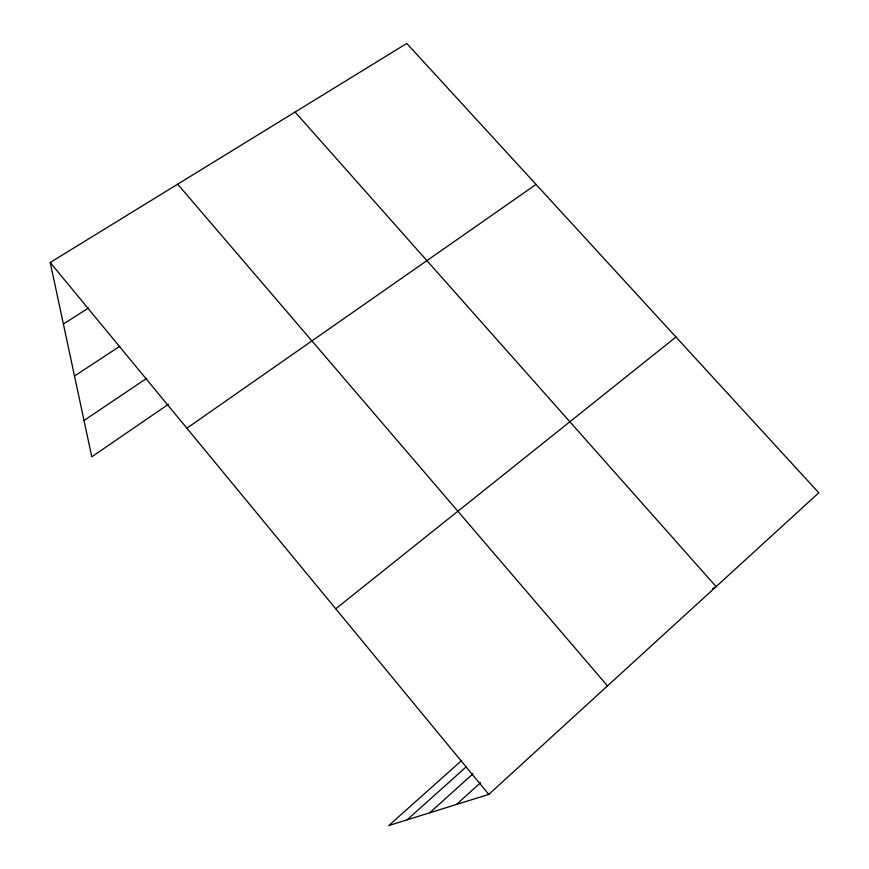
<?xml version="1.0" encoding="UTF-8"?>
<svg xmlns="http://www.w3.org/2000/svg" width="869" height="869" viewBox="0 0 869 869"><rect width="100%" height="100%" fill="white"/><g stroke="black" fill="none" stroke-linecap="round" stroke-linejoin="round"><path stroke-width="1.3" d="M461.58 760.592L388.769 825.55L488.78 794.407L818.783 492.788L406.779 43.45L50.217 262.481L91.788 456.822L168.532 404.183M456.529 804.444L480.514 782.697M429.688 812.808L472.975 773.812M407.072 819.847L466.457 766.632M335.749 608.789L675.952 337.02M186.868 428.221L536.043 184.434M84.011 420.477L146.774 378.276M74.506 376.027L119.857 346.275M63.383 324.007L88.41 308.071M712.656 588.595L714.97 587.281M295.091 112.058L716.121 586.618M177.667 184.185L607.496 685.902M50.217 262.481L488.78 794.407"/></g></svg>
